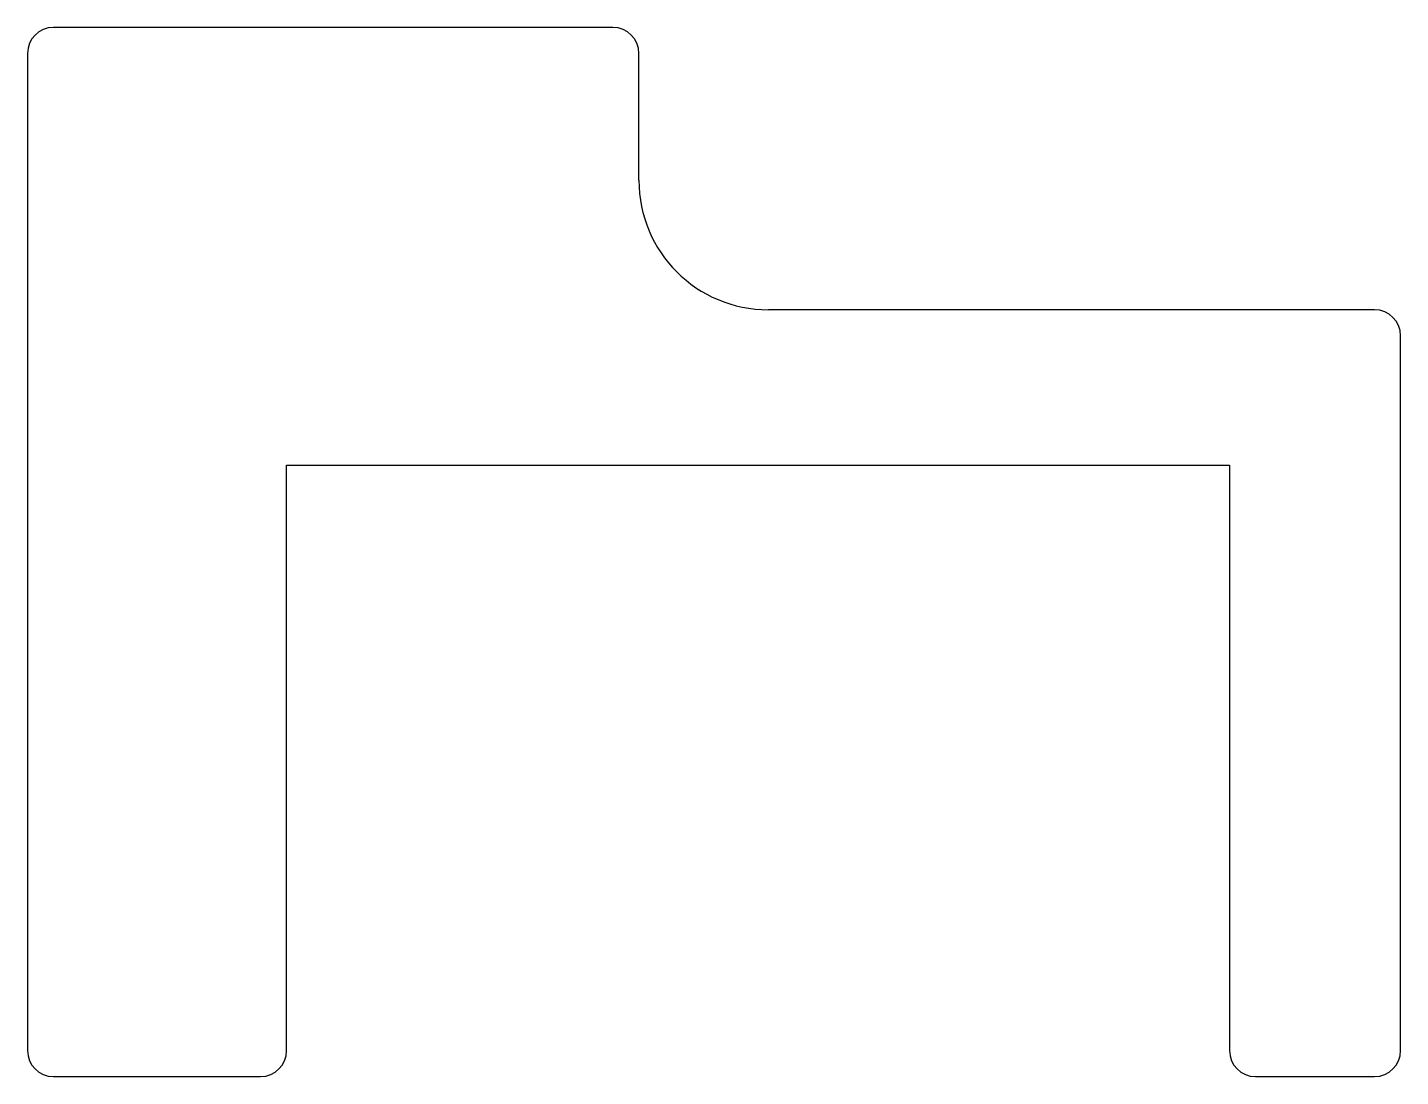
# Model space of a CAD drawing. Extents: x 3795.2 to 3821.7, y 1207.2 to 1227.5.
import ezdxf

# ---------------------------------------------------------------- set-up
doc = ezdxf.new("R2010")
doc.units = 0
doc.layers.get('0').update_dxf_attribs({"linetype": 'CONTINUOUS'})

msp = doc.modelspace()

# ---------------------------------------------------------------- linework, layer by layer
for p, q in [((3806.504, 1227.473), (3795.704, 1227.473)), ((3795.204, 1226.973), (3795.204, 1207.723)), ((3807.004, 1224.523), (3807.004, 1226.973)), ((3821.204, 1222.023), (3809.504, 1222.023)), ((3821.704, 1207.723), (3821.704, 1221.523)), ((3800.204, 1207.723), (3800.204, 1219.023)), ((3800.204, 1219.023), (3818.404, 1219.023)), ((3818.404, 1219.023), (3818.404, 1207.723)), ((3795.704, 1207.223), (3799.704, 1207.223)), ((3818.904, 1207.223), (3821.204, 1207.223))]:
    msp.add_line(p, q)
for centre, radius, start, end in [((3795.704, 1226.973), 0.5, 90, 180), ((3806.504, 1226.973), 0.5, 0, 90), ((3809.504, 1224.523), 2.5, 180, 270), ((3821.204, 1221.523), 0.5, 0, 90), ((3795.704, 1207.723), 0.5, 180, 270), ((3799.704, 1207.723), 0.5, 270, 0), ((3818.904, 1207.723), 0.5, 180, 270), ((3821.204, 1207.723), 0.5, 270, 0)]:
    msp.add_arc(centre, radius, start, end)

doc.saveas('drawing.dxf')
